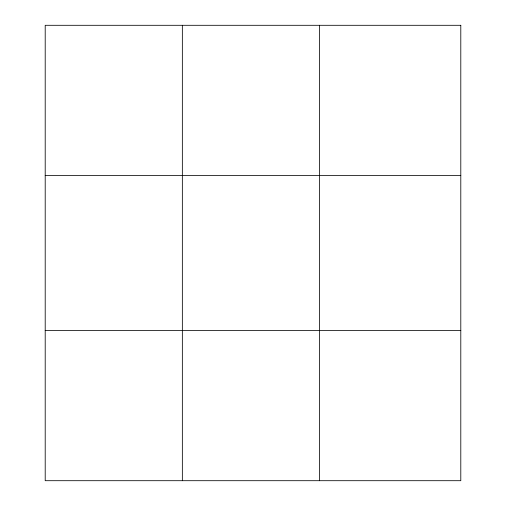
<?xml version="1.0" encoding="UTF-8"?>
<svg xmlns="http://www.w3.org/2000/svg" width="506" height="506" viewBox="0 0 506 506"><rect width="100%" height="100%" fill="white"/><g stroke="black" fill="none" stroke-linecap="round" stroke-linejoin="round"><path stroke-width="0.76" d="M182.35 480.7L182.35 25.3M319.495 480.7L319.495 25.3M45.205 175.582L460.795 175.582M45.205 330.418L460.795 330.418M460.795 25.3L460.795 480.7L45.205 480.7L45.205 25.3L460.795 25.3"/></g></svg>
